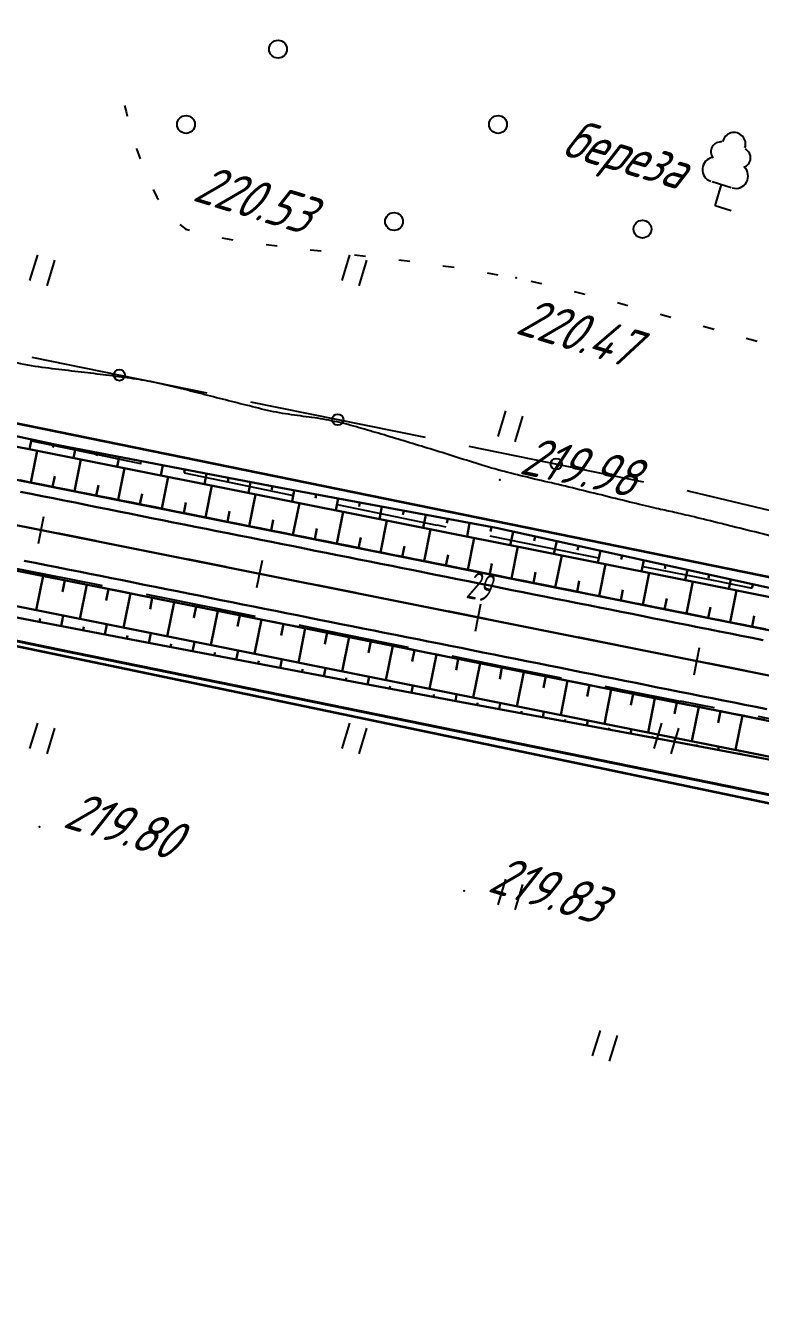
# Model space of a CAD drawing. Header units: millimetres. Extents: x -698 to 8131, y -704 to 4503.
# Drawn here: x 2015.5 to 2081.5, y 3355.9 to 3469.7 of the extents above; entities that cross this region are included whole.
import ezdxf

# ---------------------------------------------------------------- set-up
doc = ezdxf.new("R2010")
doc.units = ezdxf.units.MM
doc.linetypes.add('CONTI', pattern=[0])
doc.linetypes.add('STROT', pattern=[1.7, 0.5, -1.2])
for name, color, linetype, lineweight in [('10', 1, 'Continuous', 35), ('КОПИЯ_ОСЬ_13_ОТКОСЫ', 7, 'Continuous', 30), ('КОПИЯ_ОСЬ_ГРАНИЦЫ_ПОЛОС', 7, 'Continuous', 30), ('ОСЬ_ВЕРХ_ПОКРЫТИЯ_ГРАНИЦЫ_ПОЛОС', 7, 'Continuous', 30), ('ОСЬ_ВЕРХ_ПОКРЫТИЯ_ОСЬ', 1, 'Continuous', 30)]:
    doc.layers.add(name, color=color, linetype=linetype, lineweight=lineweight)
for name, color, linetype in [('_Ростелеком', 6, 'Continuous'), ('GOR_BDEFAULT', 212, 'CONTI'), ('NAD_MDEFAULT', 7, 'CONTI'), ('PI_OTDEFAULT', 172, 'CONTI'), ('PI_TTDEFAULT', 5, 'CONTI'), ('PLN_O', 7, 'CONTI'), ('SIT_LDEFAULT', 7, 'CONTI'), ('USLZNDEFAULT', 7, 'CONTI'), ('ZAPSKDEFAULT', 7, 'CONTI'), ('ОСЬ_ВЕРХ_ПОКРЫТИЯ_ПИКЕТЫ', 1, 'Continuous'), ('разметка', 7, 'Continuous')]:
    doc.layers.add(name, color=color, linetype=linetype)
doc.styles.add('eskd', font='isocpeui.ttf', dxfattribs={"width": 1.2})
doc.styles.get("Standard").update_dxf_attribs({"font": 'isocpeui.ttf'})
doc.styles.add('STYLE1', font='isocpeui.ttf', dxfattribs={"width": 0.9})
doc.linetypes.add('кабель_связи_проект.', pattern='A,10,-1,["/",STYLE1,S=3,R=0,X=0,Y=-1.5],-4.1', length=15.1)

# ---------------------------------------------------------------- blocks, each defined once
blk = doc.blocks.new('BL_2011')
at = {"color": 0}
for p, q in [((0, 0), (0, 2.4)), ((1.6, 0), (1.6, 2.4))]:
    blk.add_line(p, q, dxfattribs=at)
blk = doc.blocks.new('BL_2002')
at = {"color": 0}
blk.add_circle((0, 0), 0.8, dxfattribs=at)
blk = doc.blocks.new('BL_104')
at = {"color": 0}
for p, q in [((-0.9, 2), (0.9, 2)), ((0, 0), (0, 2)), ((1.5, 0), (0, 0))]:
    blk.add_line(p, q, dxfattribs=at)
for centre, radius, start, end in [((0, 5.8), 1.04, 358, 185), ((-0.94, 4.8), 0.88, 100, 235), ((0.94, 4.8), 0.88, 305, 80), ((-1, 3.1), 1.1, 115, 270), ((1, 3.1), 1.1, 270, 65)]:
    blk.add_arc(centre, radius, start, end, dxfattribs=at)

msp = doc.modelspace()

# ---------------------------------------------------------------- linework, layer by layer
at = {"layer": '10'}
for points in [[(1046.54, 3727.06), (1198.73, 3733.06), (1220.21, 3730.38), (1260.15, 3712.3), (1366.67, 3650.01), (1391.9, 3633.6), (1426.22, 3611.28), (1477.83, 3579.5), (1522.49, 3550.7), (1558.31, 3536.5), (1597.92, 3523.88), (1628.59, 3510.07), (1698.42, 3498.65), (1715.91, 3495.08), (1834.88, 3470.78), (1953.68, 3446.5), (2141.8, 3408.07), (2216.55, 3392.8)], [(2162.78, 3383.77), (2086.08, 3399.1), (2023.84, 3412.1), (1914.29, 3434.96), (1842.82, 3450.02), (1748.35, 3469.32), (1605.03, 3494.4), (1606.56, 3488.91), (1596.89, 3490.53), (1543.04, 3509.99), (1510.86, 3521.34), (1481.72, 3540.65), (1368.53, 3619.73), (1289.9, 3664.83), (1246.89, 3688.96), (1228.04, 3695.53), (1204.68, 3699.25), (843.89, 3696)]]:
    msp.add_lwpolyline(points, dxfattribs=at)
at = {"layer": '_Ростелеком', "linetype": 'кабель_связи_проект.', "lineweight": 40, "ltscale": 0.25}
msp.add_lwpolyline([(1139.32, 3707.38), (1173.44, 3705.05), (1210.37, 3699.1), (1228.09, 3695.88), (1247.2, 3689.26), (1259.61, 3683.86), (1298.75, 3664.91), (1337.61, 3641.34), (1379.14, 3613.35), (1432.54, 3577.08), (1497.38, 3534.92), (1507.86, 3528.1), (1522.68, 3520.44), (1549.01, 3508.8), (1605.06, 3494.77), (1669.26, 3483.8), (1746.71, 3469.61), (1806.75, 3457.39), (1856.92, 3447.11), (1888.77, 3440.62), (1918.48, 3434.38), (2018.59, 3413.69), (2116.88, 3393.62), (2299.36, 3355.85)], dxfattribs=at)
at = {"layer": 'GOR_BDEFAULT', "color": 212, "elevation": 220, "flags": 128}
msp.add_lwpolyline([(2140.79, 3433.66), (2140.53, 3433.44), (2140.25, 3433.19), (2139.94, 3432.93), (2139.61, 3432.64), (2139.27, 3432.35), (2138.91, 3432.04), (2138.55, 3431.72), (2138.18, 3431.41), (2137.8, 3431.09), (2137.44, 3430.78), (2137.08, 3430.47), (2136.73, 3430.17), (2136.39, 3429.89), (2136.08, 3429.63), (2135.78, 3429.39), (2135.52, 3429.17), (2135.27, 3428.97), (2135.05, 3428.8), (2134.86, 3428.65), (2134.68, 3428.51), (2134.51, 3428.39), (2134.37, 3428.28), (2134.23, 3428.19), (2134.11, 3428.11), (2134, 3428.04), (2133.9, 3427.97), (2133.8, 3427.92), (2133.7, 3427.86), (2133.61, 3427.81), (2133.52, 3427.76), (2133.43, 3427.71), (2133.33, 3427.66), (2133.24, 3427.61), (2133.14, 3427.55), (2133.04, 3427.5), (2132.94, 3427.44), (2132.84, 3427.38), (2132.73, 3427.33), (2132.63, 3427.27), (2132.52, 3427.21), (2132.41, 3427.15), (2132.3, 3427.08), (2132.18, 3427.02), (2132.07, 3426.95), (2131.95, 3426.88), (2131.82, 3426.82), (2131.7, 3426.75), (2131.58, 3426.67), (2131.45, 3426.6), (2131.32, 3426.53), (2131.19, 3426.46), (2131.05, 3426.39), (2130.92, 3426.32), (2130.78, 3426.26), (2130.64, 3426.19), (2130.5, 3426.13), (2130.35, 3426.07), (2130.21, 3426.01), (2130.06, 3425.96), (2129.91, 3425.91), (2129.76, 3425.87), (2129.61, 3425.83), (2129.46, 3425.79), (2129.3, 3425.76), (2129.15, 3425.73), (2128.99, 3425.7), (2128.83, 3425.67), (2128.67, 3425.65), (2128.5, 3425.63), (2128.33, 3425.61), (2128.17, 3425.59), (2128, 3425.57), (2127.82, 3425.55), (2127.65, 3425.53), (2127.47, 3425.51), (2127.3, 3425.49), (2127.11, 3425.47), (2126.93, 3425.45), (2126.75, 3425.43), (2126.56, 3425.41), (2126.37, 3425.39), (2126.18, 3425.37), (2125.99, 3425.35), (2125.79, 3425.33), (2125.59, 3425.3), (2125.39, 3425.28), (2125.19, 3425.26), (2124.98, 3425.23), (2124.78, 3425.21), (2124.57, 3425.19), (2124.36, 3425.16), (2124.14, 3425.14), (2123.92, 3425.12), (2123.71, 3425.09), (2123.48, 3425.07), (2123.26, 3425.04), (2123.03, 3425.02), (2122.8, 3424.99), (2122.57, 3424.97), (2122.34, 3424.94), (2122.1, 3424.91), (2121.86, 3424.89), (2121.61, 3424.86), (2121.37, 3424.83), (2121.11, 3424.8), (2120.86, 3424.77), (2120.6, 3424.74), (2120.34, 3424.71), (2120.06, 3424.67), (2119.78, 3424.63), (2119.48, 3424.58), (2119.17, 3424.53), (2118.85, 3424.47), (2118.51, 3424.41), (2118.15, 3424.34), (2117.77, 3424.25), (2117.37, 3424.16), (2116.94, 3424.06), (2116.49, 3423.94), (2116.01, 3423.82), (2115.51, 3423.68), (2114.98, 3423.53), (2114.43, 3423.37), (2113.86, 3423.2), (2113.28, 3423.03), (2112.7, 3422.86), (2112.1, 3422.68), (2111.51, 3422.5), (2110.91, 3422.33), (2110.33, 3422.16), (2109.75, 3421.99), (2109.19, 3421.84), (2108.65, 3421.69), (2108.13, 3421.56), (2107.63, 3421.43), (2107.17, 3421.33), (2106.73, 3421.24), (2106.32, 3421.16), (2105.93, 3421.1), (2105.56, 3421.04), (2105.22, 3421), (2104.89, 3420.96), (2104.57, 3420.94), (2104.27, 3420.92), (2103.98, 3420.91), (2103.7, 3420.9), (2103.42, 3420.9), (2103.15, 3420.9), (2102.89, 3420.91), (2102.62, 3420.91), (2102.35, 3420.92), (2102.08, 3420.92), (2101.81, 3420.93), (2101.54, 3420.93), (2101.27, 3420.94), (2100.99, 3420.94), (2100.71, 3420.95), (2100.44, 3420.96), (2100.16, 3420.96), (2099.88, 3420.97), (2099.59, 3420.98), (2099.31, 3420.98), (2099.02, 3420.99), (2098.73, 3421), (2098.45, 3421.01), (2098.15, 3421.02), (2097.86, 3421.03), (2097.57, 3421.04), (2097.27, 3421.05), (2096.98, 3421.06), (2096.68, 3421.07), (2096.38, 3421.09), (2096.08, 3421.1), (2095.78, 3421.12), (2095.48, 3421.14), (2095.17, 3421.17), (2094.87, 3421.2), (2094.56, 3421.23), (2094.26, 3421.26), (2093.95, 3421.3), (2093.64, 3421.34), (2093.33, 3421.39), (2093.02, 3421.44), (2092.71, 3421.49), (2092.39, 3421.55), (2092.08, 3421.61), (2091.77, 3421.67), (2091.45, 3421.74), (2091.13, 3421.8), (2090.82, 3421.87), (2090.5, 3421.94), (2090.18, 3422.02), (2089.86, 3422.09), (2089.54, 3422.16), (2089.22, 3422.24), (2088.9, 3422.32), (2088.57, 3422.39), (2088.25, 3422.47), (2087.93, 3422.55), (2087.6, 3422.63), (2087.28, 3422.71), (2086.95, 3422.79), (2086.62, 3422.87), (2086.29, 3422.95), (2085.97, 3423.03), (2085.64, 3423.11), (2085.31, 3423.19), (2084.98, 3423.27), (2084.65, 3423.35), (2084.31, 3423.44), (2083.98, 3423.52), (2083.65, 3423.6), (2083.32, 3423.68), (2082.98, 3423.77), (2082.65, 3423.85), (2082.32, 3423.93), (2081.98, 3424.02), (2081.65, 3424.1), (2081.31, 3424.18), (2080.97, 3424.27), (2080.64, 3424.35), (2080.3, 3424.43), (2079.97, 3424.52), (2079.63, 3424.6), (2079.29, 3424.68), (2078.96, 3424.77), (2078.62, 3424.85), (2078.29, 3424.93), (2077.95, 3425.02), (2077.63, 3425.1), (2077.3, 3425.18), (2076.99, 3425.26), (2076.68, 3425.33), (2076.37, 3425.41), (2076.08, 3425.48), (2075.79, 3425.55), (2075.52, 3425.62), (2075.26, 3425.68), (2075.01, 3425.74), (2074.77, 3425.79), (2074.55, 3425.84), (2074.34, 3425.89), (2074.14, 3425.94), (2073.95, 3425.98), (2073.77, 3426.02), (2073.59, 3426.06), (2073.42, 3426.1), (2073.24, 3426.13), (2073.07, 3426.17), (2072.89, 3426.21), (2072.71, 3426.25), (2072.52, 3426.29), (2072.32, 3426.33), (2072.12, 3426.38), (2071.9, 3426.43), (2071.67, 3426.49), (2071.42, 3426.54), (2071.17, 3426.6), (2070.9, 3426.67), (2070.62, 3426.74), (2070.33, 3426.81), (2070.04, 3426.88), (2069.73, 3426.95), (2069.42, 3427.03), (2069.11, 3427.11), (2068.79, 3427.18), (2068.47, 3427.26), (2068.15, 3427.34), (2067.82, 3427.42), (2067.5, 3427.5), (2067.17, 3427.59), (2066.85, 3427.67), (2066.52, 3427.75), (2066.2, 3427.82), (2065.88, 3427.9), (2065.56, 3427.98), (2065.24, 3428.06), (2064.92, 3428.14), (2064.61, 3428.22), (2064.29, 3428.29), (2063.97, 3428.37), (2063.66, 3428.44), (2063.35, 3428.52), (2063.03, 3428.59), (2062.72, 3428.67), (2062.41, 3428.74), (2062.1, 3428.81), (2061.8, 3428.88), (2061.49, 3428.95), (2061.19, 3429.02), (2060.88, 3429.09), (2060.58, 3429.17), (2060.28, 3429.24), (2059.98, 3429.31), (2059.68, 3429.38), (2059.39, 3429.45), (2059.09, 3429.53), (2058.8, 3429.6), (2058.5, 3429.68), (2058.21, 3429.76), (2057.92, 3429.84), (2057.63, 3429.92), (2057.35, 3430), (2057.06, 3430.09), (2056.78, 3430.17), (2056.49, 3430.26), (2056.21, 3430.35), (2055.93, 3430.43), (2055.65, 3430.52), (2055.37, 3430.61), (2055.09, 3430.7), (2054.82, 3430.78), (2054.54, 3430.87), (2054.27, 3430.96), (2053.99, 3431.05), (2053.72, 3431.13), (2053.45, 3431.22), (2053.18, 3431.3), (2052.91, 3431.39), (2052.64, 3431.47), (2052.37, 3431.55), (2052.11, 3431.63), (2051.84, 3431.72), (2051.57, 3431.8), (2051.31, 3431.88), (2051.05, 3431.96), (2050.78, 3432.04), (2050.52, 3432.12), (2050.26, 3432.2), (2050, 3432.27), (2049.74, 3432.35), (2049.49, 3432.43), (2049.23, 3432.51), (2048.97, 3432.58), (2048.72, 3432.66), (2048.46, 3432.74), (2048.21, 3432.81), (2047.96, 3432.89), (2047.7, 3432.97), (2047.45, 3433.04), (2047.2, 3433.12), (2046.95, 3433.19), (2046.7, 3433.26), (2046.45, 3433.34), (2046.21, 3433.41), (2045.96, 3433.48), (2045.71, 3433.55), (2045.47, 3433.62), (2045.22, 3433.69), (2044.98, 3433.76), (2044.73, 3433.83), (2044.49, 3433.9), (2044.24, 3433.96), (2043.99, 3434.02), (2043.75, 3434.08), (2043.5, 3434.14), (2043.25, 3434.19), (2043, 3434.25), (2042.75, 3434.3), (2042.5, 3434.34), (2042.25, 3434.39), (2041.99, 3434.43), (2041.74, 3434.47), (2041.48, 3434.51), (2041.23, 3434.54), (2040.97, 3434.58), (2040.71, 3434.61), (2040.45, 3434.64), (2040.19, 3434.68), (2039.92, 3434.71), (2039.66, 3434.75), (2039.39, 3434.79), (2039.13, 3434.83), (2038.86, 3434.87), (2038.59, 3434.91), (2038.33, 3434.96), (2038.06, 3435.01), (2037.79, 3435.06), (2037.52, 3435.12), (2037.24, 3435.18), (2036.97, 3435.24), (2036.7, 3435.3), (2036.43, 3435.37), (2036.16, 3435.43), (2035.89, 3435.5), (2035.62, 3435.57), (2035.34, 3435.63), (2035.07, 3435.7), (2034.8, 3435.77), (2034.53, 3435.84), (2034.27, 3435.91), (2034, 3435.98), (2033.73, 3436.04), (2033.47, 3436.11), (2033.2, 3436.18), (2032.94, 3436.25), (2032.67, 3436.31), (2032.41, 3436.38), (2032.15, 3436.45), (2031.89, 3436.52), (2031.63, 3436.58), (2031.37, 3436.65), (2031.11, 3436.71), (2030.85, 3436.78), (2030.59, 3436.85), (2030.34, 3436.91), (2030.08, 3436.98), (2029.82, 3437.05), (2029.57, 3437.11), (2029.31, 3437.17), (2029.06, 3437.24), (2028.81, 3437.3), (2028.55, 3437.36), (2028.3, 3437.42), (2028.04, 3437.48), (2027.79, 3437.54), (2027.53, 3437.6), (2027.28, 3437.65), (2027.02, 3437.7), (2026.76, 3437.76), (2026.5, 3437.8), (2026.24, 3437.85), (2025.98, 3437.89), (2025.72, 3437.94), (2025.46, 3437.98), (2025.2, 3438.02), (2024.93, 3438.06), (2024.67, 3438.09), (2024.4, 3438.13), (2024.13, 3438.17), (2023.87, 3438.2), (2023.6, 3438.23), (2023.32, 3438.27), (2023.05, 3438.3), (2022.78, 3438.33), (2022.5, 3438.37), (2022.23, 3438.4), (2021.95, 3438.43), (2021.67, 3438.47), (2021.39, 3438.5), (2021.11, 3438.54), (2020.82, 3438.57), (2020.54, 3438.6), (2020.25, 3438.64), (2019.96, 3438.67), (2019.68, 3438.7), (2019.39, 3438.74), (2019.09, 3438.77), (2018.8, 3438.81), (2018.51, 3438.84), (2018.21, 3438.88), (2017.92, 3438.91), (2017.62, 3438.95), (2017.32, 3438.99), (2017.01, 3439.03), (2016.7, 3439.08), (2016.39, 3439.12), (2016.07, 3439.18), (2015.75, 3439.23), (2015.42, 3439.3), (2015.09, 3439.36), (2014.75, 3439.44), (2014.4, 3439.52), (2014.04, 3439.61), (2013.67, 3439.7), (2013.3, 3439.81), (2012.92, 3439.92), (2012.53, 3440.04), (2012.14, 3440.17), (2011.75, 3440.29), (2011.35, 3440.42), (2010.96, 3440.55), (2010.56, 3440.69), (2010.17, 3440.82), (2009.79, 3440.94), (2009.4, 3441.07), (2009.03, 3441.19), (2008.66, 3441.3), (2008.31, 3441.4), (2007.96, 3441.5), (2007.63, 3441.59), (2007.31, 3441.66), (2007, 3441.73), (2006.7, 3441.79), (2006.41, 3441.85), (2006.13, 3441.89), (2005.86, 3441.93), (2005.59, 3441.97), (2005.33, 3442), (2005.07, 3442.03), (2004.81, 3442.05), (2004.56, 3442.07), (2004.31, 3442.09), (2004.06, 3442.11), (2003.81, 3442.13), (2003.56, 3442.14), (2003.31, 3442.16), (2003.06, 3442.18), (2002.8, 3442.2), (2002.55, 3442.22), (2002.29, 3442.23), (2002.03, 3442.25), (2001.78, 3442.27), (2001.52, 3442.29), (2001.26, 3442.31), (2000.99, 3442.33), (2000.73, 3442.34), (2000.47, 3442.36), (2000.2, 3442.38), (1999.94, 3442.4), (1999.67, 3442.42), (1999.41, 3442.44), (1999.14, 3442.46), (1998.87, 3442.48), (1998.6, 3442.5), (1998.33, 3442.52), (1998.05, 3442.54), (1997.78, 3442.56), (1997.51, 3442.58), (1997.23, 3442.6), (1996.95, 3442.62), (1996.68, 3442.64), (1996.4, 3442.66), (1996.12, 3442.68), (1995.84, 3442.7), (1995.56, 3442.72), (1995.28, 3442.75), (1995, 3442.77), (1994.71, 3442.79), (1994.43, 3442.82), (1994.15, 3442.85), (1993.87, 3442.89), (1993.59, 3442.92), (1993.32, 3442.97), (1993.04, 3443.02), (1992.77, 3443.07), (1992.49, 3443.13), (1992.23, 3443.2), (1991.96, 3443.28), (1991.7, 3443.37), (1991.44, 3443.46), (1991.18, 3443.56), (1990.93, 3443.67), (1990.68, 3443.79), (1990.43, 3443.91), (1990.19, 3444.04), (1989.95, 3444.18), (1989.71, 3444.31), (1989.48, 3444.46), (1989.25, 3444.6), (1989.02, 3444.74), (1988.8, 3444.89), (1988.58, 3445.03), (1988.36, 3445.18), (1988.15, 3445.32), (1987.94, 3445.47), (1987.73, 3445.61), (1987.53, 3445.74), (1987.33, 3445.88), (1987.13, 3446.01), (1986.94, 3446.14), (1986.74, 3446.27), (1986.55, 3446.4), (1986.37, 3446.53), (1986.18, 3446.65), (1986, 3446.77), (1985.82, 3446.89), (1985.65, 3447.01), (1985.47, 3447.13), (1985.3, 3447.25), (1985.13, 3447.36), (1984.96, 3447.47), (1984.79, 3447.59), (1984.6, 3447.71), (1984.4, 3447.84), (1984.17, 3447.97), (1983.93, 3448.11), (1983.66, 3448.27), (1983.35, 3448.43), (1983.01, 3448.62), (1982.63, 3448.82), (1982.21, 3449.03), (1981.73, 3449.27), (1981.21, 3449.53), (1980.62, 3449.82), (1979.98, 3450.13), (1979.28, 3450.46), (1978.54, 3450.81), (1977.76, 3451.18), (1976.95, 3451.56), (1976.12, 3451.95), (1975.28, 3452.34), (1974.43, 3452.73), (1973.59, 3453.13), (1972.76, 3453.51), (1971.95, 3453.89), (1971.17, 3454.25), (1970.42, 3454.6), (1969.73, 3454.92), (1969.08, 3455.23), (1968.49, 3455.5), (1967.97, 3455.75), (1967.49, 3455.98), (1967.07, 3456.19), (1966.69, 3456.37), (1966.35, 3456.54), (1966.05, 3456.69), (1965.79, 3456.82), (1965.55, 3456.94), (1965.34, 3457.05), (1965.16, 3457.15), (1964.99, 3457.24), (1964.84, 3457.32), (1964.69, 3457.4), (1964.56, 3457.48), (1964.42, 3457.55), (1964.29, 3457.62), (1964.17, 3457.69), (1964.04, 3457.76), (1963.92, 3457.83), (1963.8, 3457.9), (1963.68, 3457.97), (1963.57, 3458.03), (1963.45, 3458.09), (1963.34, 3458.16), (1963.23, 3458.22), (1963.13, 3458.28), (1963.02, 3458.33), (1962.92, 3458.39), (1962.82, 3458.45), (1962.72, 3458.5), (1962.62, 3458.56), (1962.53, 3458.61), (1962.43, 3458.66), (1962.33, 3458.71), (1962.24, 3458.76), (1962.14, 3458.81), (1962.04, 3458.86), (1961.94, 3458.9), (1961.83, 3458.95), (1961.72, 3458.99), (1961.61, 3459.03), (1961.49, 3459.07), (1961.37, 3459.11), (1961.24, 3459.15), (1961.11, 3459.19), (1960.96, 3459.22), (1960.8, 3459.26), (1960.61, 3459.31), (1960.4, 3459.36), (1960.14, 3459.42), (1959.85, 3459.49), (1959.51, 3459.58), (1959.12, 3459.68), (1958.67, 3459.8), (1958.16, 3459.94), (1957.58, 3460.1), (1956.92, 3460.29), (1956.18, 3460.5), (1955.35, 3460.74)], dxfattribs=at)
at = {"layer": 'PI_TTDEFAULT', "color": 5}
for p in [(2029.9, 3451.43, 220.53), (2059.55, 3447.07, 220.47), (2058.1, 3428.94, 219.98), (2016.79, 3397.83, 219.8), (2054.9, 3392.06, 219.83)]:
    msp.add_point(p, dxfattribs=at)
at = {"layer": 'PLN_O'}
for p, q in [((2016.11, 3439.94), (2031.79, 3436.75)), ((2035.71, 3435.95), (2051.39, 3432.76)), ((2055.31, 3431.97), (2070.99, 3428.78)), ((2074.91, 3427.98), (2075.24, 3427.91)), ((2075.24, 3427.91), (2090.47, 3424.25))]:
    msp.add_line(p, q, dxfattribs=at)
for centre in [(2023.95, 3438.34), (2043.55, 3434.35), (2063.15, 3430.37)]:
    msp.add_circle(centre, 0.5, dxfattribs=at)
at = {"layer": 'SIT_LDEFAULT', "color": 7}
for p, q in [((2024.42, 3462.53), (2024.55, 3461.99)), ((2024.55, 3461.99), (2024.66, 3461.56)), ((2025.49, 3458.68), (2025.5, 3458.63)), ((2025.5, 3458.63), (2025.83, 3457.73)), ((2026.99, 3454.98), (2027.32, 3454.29)), ((2027.32, 3454.29), (2027.45, 3454.09)), ((2029.39, 3451.84), (2029.9, 3451.43)), ((2029.9, 3451.42), (2030.23, 3451.33)), ((2033.15, 3450.65), (2034.14, 3450.49)), ((2037.11, 3450.07), (2038.1, 3449.95)), ((2041.08, 3449.59), (2042.07, 3449.48)), ((2045.05, 3449.14), (2046.04, 3449.02)), ((2049.03, 3448.67), (2050, 3448.55)), ((2052.99, 3448.14), (2053.98, 3448.01)), ((2056.94, 3447.52), (2057.92, 3447.35)), ((2060.87, 3446.77), (2061.84, 3446.55)), ((2064.76, 3445.84), (2065.73, 3445.59)), ((2068.64, 3444.84), (2068.85, 3444.79)), ((2068.85, 3444.79), (2069.59, 3444.59)), ((2072.49, 3443.8), (2073.45, 3443.54)), ((2076.35, 3442.73), (2077.31, 3442.46)), ((2080.2, 3441.66), (2081.17, 3441.4)), ((2020.01, 3431.6), (2016.09, 3432.42)), ((2024.73, 3430.61), (2020.01, 3431.6)), ((2025.88, 3430.37), (2024.73, 3430.61)), ((2033.98, 3428.68), (2029.8, 3429.55)), ((2038.6, 3427.73), (2033.98, 3428.68)), ((2039.59, 3427.52), (2038.6, 3427.73)), ((2047.86, 3425.81), (2043.51, 3426.71)), ((2052.48, 3424.86), (2047.86, 3425.81)), ((2053.29, 3424.7), (2052.48, 3424.87)), ((2061.91, 3422.94), (2057.22, 3423.89)), ((2066.98, 3421.93), (2061.91, 3422.94)), ((2067.02, 3421.92), (2066.98, 3421.93)), ((2012.6, 3421.39), (2017.32, 3420.49)), ((2072.22, 3420.9), (2070.94, 3421.15)), ((2077.55, 3419.84), (2072.22, 3420.89)), ((2017.32, 3420.48), (2022.18, 3419.53)), ((2022.18, 3419.53), (2022.42, 3419.48)), ((2080.76, 3419.2), (2077.55, 3419.85)), ((2026.35, 3418.69), (2027.1, 3418.54)), ((2027.1, 3418.54), (2032.17, 3417.52)), ((2032.17, 3417.52), (2036.14, 3416.72)), ((2040.06, 3415.93), (2042.64, 3415.41)), ((2042.64, 3415.4), (2047.93, 3414.33)), ((2047.93, 3414.33), (2049.86, 3413.94)), ((2053.78, 3413.15), (2058.44, 3412.21)), ((2058.44, 3412.21), (2063.59, 3411.19)), ((2067.52, 3410.43), (2068.96, 3410.15)), ((2068.96, 3410.14), (2074.26, 3409.09)), ((2074.26, 3409.11), (2077.33, 3408.51)), ((2081.26, 3407.73), (2084.74, 3407.03))]:
    msp.add_line(p, q, dxfattribs=at)
at = {"layer": 'КОПИЯ_ОСЬ_13_ОТКОСЫ'}
for points in [[(1645.77, 3502.67), (2240.93, 3383.77)], [(1665.22, 3501.56), (1684.81, 3497.51), (1704.45, 3493.73), (1724.11, 3490.03), (1763.37, 3482.36), (1773.19, 3480.48), (1783.01, 3478.58), (1792.82, 3476.64), (1802.63, 3474.74), (1822.27, 3470.96), (1841.9, 3467.11), (1900.69, 3455.14), (1920.32, 3451.31), (1959.61, 3443.77), (1979.27, 3440.11), (1998.89, 3436.23), (2018.46, 3432.07), (2038.1, 3428.29), (2057.76, 3424.63), (2096.84, 3416.06), (2116.42, 3411.98), (2136.01, 3407.98), (2155.67, 3404.27)], [(1665.16, 3501.23), (1684.76, 3497.23), (1704.37, 3493.34), (1782.9, 3478.05), (1841.75, 3466.38), (1900.57, 3454.52), (1920.2, 3450.71), (1939.83, 3446.87), (2077.13, 3419.47), (2096.73, 3415.53), (2116.32, 3411.47), (2135.93, 3407.55), (2155.59, 3403.88)], [(1665.16, 3501.23), (1684.76, 3497.23), (1704.37, 3493.34), (1782.9, 3478.05), (1841.75, 3466.38), (1900.57, 3454.52), (1920.2, 3450.71), (1939.83, 3446.87), (2077.13, 3419.47), (2096.73, 3415.53), (2116.32, 3411.47), (2135.93, 3407.55), (2155.59, 3403.88)], [(1633.9, 3496.89), (2231.89, 3377.42)], [(1662.44, 3487.62), (1682.08, 3483.86), (1701.71, 3479.99), (1780.14, 3464.25), (1917.46, 3436.98), (1937.09, 3433.12), (2074.37, 3405.67), (2093.99, 3401.79), (2103.81, 3399.91), (2113.63, 3398.01), (2133.26, 3394.18), (2152.91, 3390.47)], [(1897.77, 3440.49), (1917.29, 3436.13), (1927.11, 3434.22), (1936.92, 3432.28), (1956.54, 3428.4), (1995.75, 3420.49), (2015.34, 3416.48), (2025.16, 3414.58), (2044.81, 3410.84), (2054.64, 3409), (2074.31, 3405.36), (2084.13, 3403.5), (2093.95, 3401.61), (2113.59, 3397.81), (2133.21, 3393.92), (2152.87, 3390.26)], [(2016.08, 3432.57), (2015.89, 3431.69)], [(2018.04, 3432.16), (2017.98, 3431.86)], [(2016, 3428.71), (2016.57, 3431.56)], [(2020, 3431.77), (2019.83, 3430.91)], [(2019.92, 3427.92), (2020.49, 3430.78)], [(2021.97, 3431.39), (2021.91, 3431.11)], [(2023.93, 3431.02), (2023.76, 3430.12)], [(2023.84, 3427.14), (2024.41, 3429.99)], [(2025.89, 3430.64), (2025.84, 3430.34)], [(2027.86, 3430.26), (2027.68, 3429.34)], [(2029.82, 3429.88), (2029.76, 3429.58)], [(2017.96, 3428.31), (2018.15, 3429.27)], [(2021.88, 3427.53), (2022.07, 3428.48)], [(2027.77, 3426.36), (2028.34, 3429.21)], [(2031.78, 3429.51), (2031.6, 3428.56)], [(2033.75, 3429.13), (2033.69, 3428.81)], [(2035.71, 3428.75), (2035.53, 3427.78)], [(2025.8, 3426.75), (2025.99, 3427.7)], [(2031.69, 3425.57), (2032.26, 3428.43)], [(2035.61, 3424.79), (2036.18, 3427.64)], [(2037.68, 3428.37), (2037.61, 3428.05)], [(2039.64, 3428), (2039.45, 3426.99)], [(2041.61, 3427.64), (2041.55, 3427.3)], [(2029.73, 3425.96), (2029.92, 3426.92)], [(2039.53, 3424), (2040.1, 3426.86)], [(2043.58, 3427.27), (2043.38, 3426.21)], [(2045.54, 3426.9), (2045.48, 3426.55)], [(2047.51, 3426.54), (2047.3, 3425.43)], [(2033.65, 3425.18), (2033.84, 3426.13)], [(2037.57, 3424.4), (2037.76, 3425.35)], [(2043.46, 3423.22), (2044.03, 3426.08)], [(2047.38, 3422.44), (2047.95, 3425.3)], [(2049.47, 3426.17), (2049.4, 3425.8)], [(2051.44, 3425.81), (2051.22, 3424.64)], [(2053.41, 3425.44), (2053.33, 3425.05)], [(2055.37, 3425.07), (2055.15, 3423.86)], [(2041.49, 3423.61), (2041.68, 3424.57)], [(2051.3, 3421.65), (2051.87, 3424.51)], [(2057.34, 3424.71), (2057.26, 3424.3)], [(2059.29, 3424.29), (2059.03, 3423.08)], [(2045.42, 3422.83), (2045.61, 3423.78)], [(2049.34, 3422.05), (2049.53, 3423)], [(2055.22, 3420.87), (2055.79, 3423.73)], [(2059.15, 3420.09), (2059.72, 3422.95)], [(2061.25, 3423.86), (2061.16, 3423.46)], [(2063.2, 3423.44), (2062.95, 3422.3)], [(2065.16, 3423.01), (2065.07, 3422.63)], [(2053.26, 3421.26), (2053.45, 3422.22)], [(2063.07, 3419.3), (2063.64, 3422.16)], [(2067.11, 3422.58), (2066.88, 3421.52)], [(2069.06, 3422.15), (2068.99, 3421.8)], [(2071.02, 3421.72), (2070.8, 3420.74)], [(2057.18, 3420.48), (2057.37, 3421.43)], [(2061.11, 3419.7), (2061.3, 3420.65)], [(2066.99, 3418.52), (2067.56, 3421.38)], [(2070.91, 3417.74), (2071.49, 3420.6)], [(2072.97, 3421.29), (2072.9, 3420.97)], [(2074.92, 3420.87), (2074.72, 3419.95)], [(2017.1, 3420.33), (2016.48, 3417.25)], [(2019.06, 3419.94), (2018.85, 3418.91)], [(2021.02, 3419.55), (2020.4, 3416.46)], [(2065.03, 3418.91), (2065.22, 3419.87)], [(2074.84, 3416.95), (2075.41, 3419.82)], [(2076.88, 3420.44), (2076.81, 3420.13)], [(2078.83, 3420.01), (2078.65, 3419.17)], [(2080.78, 3419.58), (2080.72, 3419.3)], [(2022.98, 3419.16), (2022.78, 3418.13)], [(2024.94, 3418.77), (2024.33, 3415.68)], [(2026.9, 3418.37), (2026.7, 3417.34)], [(2068.95, 3418.13), (2069.14, 3419.08)], [(2072.87, 3417.34), (2073.07, 3418.3)], [(2078.76, 3416.17), (2079.33, 3419.03)], [(2028.87, 3417.98), (2028.25, 3414.89)], [(2030.83, 3417.59), (2030.62, 3416.56)], [(2032.79, 3417.2), (2032.17, 3414.11)], [(2076.8, 3416.56), (2076.99, 3417.52)], [(2016.77, 3416.2), (2016.83, 3416.52)], [(2018.73, 3415.82), (2018.91, 3416.76)], [(2022.66, 3415.06), (2022.83, 3415.98)], [(2034.75, 3416.81), (2034.54, 3415.78)], [(2036.71, 3416.41), (2036.09, 3413.33)], [(2038.67, 3416.02), (2038.47, 3414.99)], [(2080.72, 3415.78), (2080.91, 3416.73)], [(2020.69, 3415.44), (2020.75, 3415.75)], [(2024.62, 3414.68), (2024.68, 3414.99)], [(2026.58, 3414.3), (2026.76, 3415.19)], [(2040.63, 3415.63), (2040.02, 3412.54)], [(2042.59, 3415.24), (2042.39, 3414.21)], [(2044.56, 3414.85), (2043.94, 3411.76)], [(2028.55, 3413.93), (2028.61, 3414.22)], [(2030.51, 3413.55), (2030.68, 3414.41)], [(2046.52, 3414.46), (2046.31, 3413.43)], [(2048.48, 3414.06), (2047.86, 3410.97)], [(2050.44, 3413.67), (2050.23, 3412.64)], [(2032.48, 3413.18), (2032.53, 3413.47)], [(2034.44, 3412.81), (2034.6, 3413.63)], [(2036.41, 3412.43), (2036.46, 3412.71)], [(2038.37, 3412.06), (2038.52, 3412.84)], [(2052.4, 3413.28), (2051.78, 3410.19)], [(2054.36, 3412.89), (2054.16, 3411.86)], [(2040.34, 3411.68), (2040.39, 3411.95)], [(2042.3, 3411.31), (2042.44, 3412.06)], [(2056.32, 3412.5), (2055.71, 3409.41)], [(2058.28, 3412.1), (2058.08, 3411.07)], [(2060.25, 3411.71), (2059.63, 3408.62)], [(2044.27, 3410.94), (2044.31, 3411.19)], [(2046.23, 3410.57), (2046.37, 3411.27)], [(2048.2, 3410.2), (2048.24, 3410.44)], [(2050.16, 3409.83), (2050.29, 3410.49)], [(2062.21, 3411.32), (2062, 3410.29)], [(2064.17, 3410.93), (2063.55, 3407.84)], [(2066.13, 3410.54), (2065.92, 3409.51)], [(2052.13, 3409.47), (2052.17, 3409.69)], [(2054.1, 3409.1), (2054.21, 3409.7)], [(2068.09, 3410.15), (2067.47, 3407.05)], [(2070.05, 3409.75), (2069.85, 3408.72)], [(2072.01, 3409.36), (2071.4, 3406.27)], [(2056.06, 3408.74), (2056.1, 3408.94)], [(2058.03, 3408.37), (2058.13, 3408.92)], [(2060, 3408.01), (2060.03, 3408.19)], [(2061.96, 3407.65), (2062.05, 3408.14)], [(2073.97, 3408.97), (2073.77, 3407.94)], [(2075.94, 3408.58), (2075.32, 3405.49)], [(2077.9, 3408.19), (2077.69, 3407.16)], [(2063.93, 3407.28), (2063.96, 3407.45)], [(2065.9, 3406.92), (2065.98, 3407.35)], [(2079.86, 3407.79), (2079.24, 3404.71)], [(2067.86, 3406.55), (2067.89, 3406.7)], [(2069.83, 3406.19), (2069.9, 3406.57)], [(2071.8, 3405.83), (2071.82, 3405.95)], [(2073.76, 3405.46), (2073.82, 3405.78)], [(2075.73, 3405.09), (2075.75, 3405.2)], [(2077.69, 3404.72), (2077.75, 3405)], [(2079.66, 3404.35), (2079.68, 3404.44)]]:
    msp.add_lwpolyline(points, dxfattribs=at)
at = {"layer": 'КОПИЯ_ОСЬ_ГРАНИЦЫ_ПОЛОС'}
for points in [[(2015.27, 3428.85), (2016.25, 3428.66), (2017.23, 3428.46), (2018.21, 3428.27), (2019.19, 3428.07), (2020.17, 3427.88), (2021.15, 3427.68), (2022.13, 3427.48), (2023.11, 3427.29), (2024.09, 3427.09), (2025.07, 3426.9), (2026.05, 3426.7), (2027.03, 3426.51), (2028.01, 3426.31), (2028.99, 3426.11), (2029.97, 3425.92), (2030.95, 3425.72), (2031.93, 3425.53), (2032.91, 3425.33), (2033.89, 3425.13), (2034.87, 3424.94), (2035.85, 3424.74), (2036.83, 3424.55), (2037.81, 3424.35), (2038.79, 3424.16), (2039.77, 3423.96), (2040.75, 3423.76), (2041.73, 3423.57), (2042.71, 3423.37), (2043.69, 3423.18), (2044.67, 3422.98), (2045.65, 3422.79), (2046.63, 3422.59), (2047.61, 3422.39), (2048.59, 3422.2), (2049.57, 3422), (2050.55, 3421.81), (2051.53, 3421.61), (2052.51, 3421.41), (2053.49, 3421.22), (2054.47, 3421.02), (2055.45, 3420.83), (2056.43, 3420.63), (2057.41, 3420.44), (2058.39, 3420.24), (2059.37, 3420.04), (2060.35, 3419.85), (2061.33, 3419.65), (2062.31, 3419.46), (2063.29, 3419.26), (2064.27, 3419.07), (2065.25, 3418.87), (2066.23, 3418.67), (2067.21, 3418.48), (2068.19, 3418.28), (2069.17, 3418.09), (2070.15, 3417.89), (2071.13, 3417.69), (2072.11, 3417.5), (2073.09, 3417.3), (2074.07, 3417.11), (2075.05, 3416.91), (2076.03, 3416.72), (2077.01, 3416.52), (2077.99, 3416.32), (2078.97, 3416.13), (2079.95, 3415.93), (2080.93, 3415.74), (2081.91, 3415.54)], [(2015.21, 3420.71), (2016.19, 3420.51), (2017.17, 3420.32), (2018.15, 3420.12), (2019.13, 3419.92), (2020.11, 3419.73), (2021.09, 3419.53), (2022.07, 3419.34), (2023.05, 3419.14), (2024.03, 3418.95), (2025.01, 3418.75), (2025.99, 3418.55), (2026.97, 3418.36), (2027.95, 3418.16), (2028.93, 3417.97), (2029.91, 3417.77), (2030.89, 3417.58), (2031.87, 3417.38), (2032.85, 3417.18), (2033.83, 3416.99), (2034.81, 3416.79), (2035.79, 3416.6), (2036.77, 3416.4), (2037.75, 3416.2), (2038.73, 3416.01), (2039.71, 3415.81), (2040.69, 3415.62), (2041.67, 3415.42), (2042.65, 3415.23), (2043.63, 3415.03), (2044.61, 3414.83), (2045.59, 3414.64), (2046.57, 3414.44), (2047.55, 3414.25), (2048.53, 3414.05), (2049.51, 3413.86), (2050.49, 3413.66), (2051.47, 3413.46), (2052.45, 3413.27), (2053.43, 3413.07), (2054.41, 3412.88), (2055.39, 3412.68), (2056.37, 3412.49), (2057.35, 3412.29), (2058.33, 3412.09), (2059.31, 3411.9), (2060.29, 3411.7), (2061.27, 3411.51), (2062.25, 3411.31), (2063.23, 3411.11), (2064.21, 3410.92), (2065.19, 3410.72), (2066.17, 3410.53), (2067.15, 3410.33), (2068.13, 3410.14), (2069.11, 3409.94), (2070.09, 3409.74), (2071.07, 3409.55), (2072.05, 3409.35), (2073.03, 3409.16), (2074.01, 3408.96), (2074.99, 3408.77), (2075.97, 3408.57), (2076.95, 3408.37), (2077.93, 3408.18), (2078.91, 3407.98), (2079.89, 3407.79), (2080.87, 3407.59), (2081.85, 3407.4)]]:
    msp.add_lwpolyline(points, dxfattribs=at)
at = {"layer": 'ОСЬ_ВЕРХ_ПОКРЫТИЯ_ГРАНИЦЫ_ПОЛОС', "linetype": 'Continuous'}
for points in [[(2015.01, 3428.91), (2015.99, 3428.71), (2016.96, 3428.52), (2017.94, 3428.32), (2018.92, 3428.12), (2019.9, 3427.93), (2020.88, 3427.73), (2021.86, 3427.54), (2022.84, 3427.34), (2023.82, 3427.15), (2024.8, 3426.95), (2025.78, 3426.75), (2026.76, 3426.56), (2027.74, 3426.36), (2028.72, 3426.17), (2029.7, 3425.97), (2030.68, 3425.78), (2031.66, 3425.58), (2032.64, 3425.38), (2033.61, 3425.19), (2034.59, 3424.99), (2035.57, 3424.8), (2036.55, 3424.6), (2037.53, 3424.41), (2038.51, 3424.21), (2039.49, 3424.02), (2040.47, 3423.82), (2041.45, 3423.62), (2042.43, 3423.43), (2043.41, 3423.23), (2044.39, 3423.04), (2045.37, 3422.84), (2046.35, 3422.65), (2047.33, 3422.45), (2048.31, 3422.25), (2049.29, 3422.06), (2050.26, 3421.86), (2051.24, 3421.67), (2052.22, 3421.47), (2053.2, 3421.28), (2054.18, 3421.08), (2055.16, 3420.88), (2056.14, 3420.69), (2057.12, 3420.49), (2058.1, 3420.3), (2059.08, 3420.1), (2060.06, 3419.91), (2061.04, 3419.71), (2062.02, 3419.52), (2063, 3419.32), (2063.98, 3419.12), (2064.96, 3418.93), (2065.94, 3418.73), (2066.92, 3418.54), (2067.89, 3418.34), (2068.87, 3418.15), (2069.85, 3417.95), (2070.83, 3417.75), (2071.81, 3417.56), (2072.79, 3417.36), (2073.77, 3417.17), (2074.75, 3416.97), (2075.73, 3416.78), (2076.71, 3416.58), (2077.69, 3416.38), (2078.67, 3416.19), (2079.65, 3415.99), (2080.63, 3415.8), (2081.61, 3415.6)], [(2081.72, 3414.56), (2080.74, 3414.76), (2079.76, 3414.95), (2078.78, 3415.15), (2077.8, 3415.34), (2076.82, 3415.54), (2075.84, 3415.74), (2074.86, 3415.93), (2073.88, 3416.13), (2072.9, 3416.32), (2071.92, 3416.52), (2070.94, 3416.71), (2069.96, 3416.91), (2068.98, 3417.11), (2068, 3417.3), (2067.02, 3417.5), (2066.04, 3417.69), (2065.06, 3417.89), (2064.08, 3418.08), (2063.09, 3418.28), (2062.11, 3418.48), (2061.13, 3418.67), (2060.15, 3418.87), (2059.17, 3419.06), (2058.19, 3419.26), (2057.21, 3419.46), (2056.23, 3419.65), (2055.25, 3419.85), (2054.27, 3420.04), (2053.29, 3420.24), (2052.31, 3420.43), (2051.33, 3420.63), (2050.35, 3420.83), (2049.37, 3421.02), (2048.39, 3421.22), (2047.41, 3421.41), (2046.43, 3421.61), (2045.45, 3421.8), (2044.47, 3422), (2043.49, 3422.2), (2042.51, 3422.39), (2041.53, 3422.59), (2040.55, 3422.78), (2039.57, 3422.98), (2038.59, 3423.18), (2037.61, 3423.37), (2036.63, 3423.57), (2035.65, 3423.76), (2034.67, 3423.96), (2033.69, 3424.15), (2032.71, 3424.35), (2031.73, 3424.55), (2030.75, 3424.74), (2029.77, 3424.94), (2028.79, 3425.13), (2027.81, 3425.33), (2026.83, 3425.52), (2025.85, 3425.72), (2024.87, 3425.92), (2023.89, 3426.11), (2022.91, 3426.31), (2021.93, 3426.5), (2020.95, 3426.7), (2019.97, 3426.9), (2018.99, 3427.09), (2018.01, 3427.29), (2017.03, 3427.48), (2016.05, 3427.68), (2015.07, 3427.87)]]:
    msp.add_lwpolyline(points, dxfattribs=at)
at = {"layer": 'ОСЬ_ВЕРХ_ПОКРЫТИЯ_ГРАНИЦЫ_ПОЛОС', "linetype": 'Continuous', "lineweight": 30}
for points in [[(2082.05, 3408.38), (2081.07, 3408.57), (2080.09, 3408.77), (2079.11, 3408.96), (2078.13, 3409.16), (2077.15, 3409.35), (2076.17, 3409.55), (2075.19, 3409.75), (2074.21, 3409.94), (2073.23, 3410.14), (2072.25, 3410.33), (2071.27, 3410.53), (2070.29, 3410.73), (2069.31, 3410.92), (2068.33, 3411.12), (2067.35, 3411.31), (2066.37, 3411.51), (2065.39, 3411.7), (2064.41, 3411.9), (2063.43, 3412.1), (2062.45, 3412.29), (2061.47, 3412.49), (2060.49, 3412.68), (2059.51, 3412.88), (2058.53, 3413.07), (2057.55, 3413.27), (2056.57, 3413.47), (2055.59, 3413.66), (2054.61, 3413.86), (2053.63, 3414.05), (2052.65, 3414.25), (2051.67, 3414.44), (2050.69, 3414.64), (2049.71, 3414.84), (2048.73, 3415.03), (2047.75, 3415.23), (2046.77, 3415.42), (2045.79, 3415.62), (2044.81, 3415.82), (2043.83, 3416.01), (2042.85, 3416.21), (2041.87, 3416.4), (2040.89, 3416.6), (2039.91, 3416.79), (2038.93, 3416.99), (2037.95, 3417.19), (2036.97, 3417.38), (2035.99, 3417.58), (2035.01, 3417.77), (2034.03, 3417.97), (2033.05, 3418.16), (2032.07, 3418.36), (2031.09, 3418.56), (2030.11, 3418.75), (2029.13, 3418.95), (2028.15, 3419.14), (2027.17, 3419.34), (2026.19, 3419.53), (2025.21, 3419.73), (2024.23, 3419.93), (2023.25, 3420.12), (2022.27, 3420.32), (2021.29, 3420.51), (2020.31, 3420.71), (2019.33, 3420.91), (2018.35, 3421.1), (2017.37, 3421.3), (2016.39, 3421.49), (2015.41, 3421.69)], [(2081.85, 3407.4), (2080.87, 3407.59), (2079.89, 3407.79), (2078.91, 3407.98), (2077.93, 3408.18), (2076.95, 3408.37), (2075.97, 3408.57), (2074.99, 3408.77), (2074.01, 3408.96), (2073.03, 3409.16), (2072.05, 3409.35), (2071.07, 3409.55), (2070.09, 3409.74), (2069.11, 3409.94), (2068.13, 3410.14), (2067.15, 3410.33), (2066.17, 3410.53), (2065.19, 3410.72), (2064.21, 3410.92), (2063.23, 3411.11), (2062.25, 3411.31), (2061.27, 3411.51), (2060.29, 3411.7), (2059.31, 3411.9), (2058.33, 3412.09), (2057.35, 3412.29), (2056.37, 3412.49), (2055.39, 3412.68), (2054.41, 3412.88), (2053.43, 3413.07), (2052.45, 3413.27), (2051.47, 3413.46), (2050.49, 3413.66), (2049.51, 3413.86), (2048.53, 3414.05), (2047.55, 3414.25), (2046.57, 3414.44), (2045.59, 3414.64), (2044.61, 3414.83), (2043.63, 3415.03), (2042.65, 3415.23), (2041.67, 3415.42), (2040.69, 3415.62), (2039.71, 3415.81), (2038.73, 3416.01), (2037.75, 3416.2), (2036.77, 3416.4), (2035.79, 3416.6), (2034.81, 3416.79), (2033.83, 3416.99), (2032.85, 3417.18), (2031.87, 3417.38), (2030.89, 3417.58), (2029.91, 3417.77), (2028.93, 3417.97), (2027.95, 3418.16), (2026.97, 3418.36), (2025.99, 3418.55), (2025.01, 3418.75), (2024.03, 3418.95), (2023.05, 3419.14), (2022.07, 3419.34), (2021.09, 3419.53), (2020.11, 3419.73), (2019.13, 3419.92), (2018.15, 3420.12), (2017.17, 3420.32), (2016.19, 3420.51), (2015.21, 3420.71)]]:
    msp.add_lwpolyline(points, dxfattribs=at)
at = {"layer": 'ОСЬ_ВЕРХ_ПОКРЫТИЯ_ОСЬ'}
msp.add_lwpolyline([(1644.98, 3498.75), (2232.56, 3381.37)], dxfattribs=at)
at = {"layer": 'ОСЬ_ВЕРХ_ПОКРЫТИЯ_ПИКЕТЫ'}
for p, q in [((2016.69, 3423.22), (2017.18, 3425.67)), ((2036.3, 3419.3), (2036.79, 3421.75)), ((2055.91, 3415.38), (2056.4, 3417.83)), ((2055.91, 3415.38), (2056.4, 3417.83)), ((2075.53, 3411.46), (2076.02, 3413.91))]:
    msp.add_line(p, q, dxfattribs=at)
at = {"layer": 'разметка', "linetype": 'STROT', "lineweight": 30, "ltscale": 7}
msp.add_lwpolyline([(466.86, 3921.65), (466.86, 3921.65, 0.010848), (512.36, 3874.57, 0.026039), (590.28, 3805.55, 0.004471), (613.92, 3787.09, 0.012597), (642.43, 3765.7, 0.122053), (777.24, 3714.2, 0.036279), (867.13, 3712.22), (1097.51, 3718.68, -0.037498), (1187.39, 3716.7, -0.079736), (1278.74, 3690.32, -0.037499), (1355.84, 3644.07), (1454.92, 3577.7, 0.037498), (1532.02, 3531.45, 0.023279), (1557.8, 3520.74, 0.037464), (1644.98, 3498.75), (2134.5, 3400.96), (2134.5, 3400.96)], format="xyb", dxfattribs=at)

# ---------------------------------------------------------------- block references
at = {"layer": 'USLZNDEFAULT', "color": 7, "rotation": 342.9999999999999}
msp.add_blockref('BL_104', (2077.41, 3453.52), dxfattribs=at)
at = {"layer": 'ZAPSKDEFAULT', "color": 7, "rotation": 342.9999999999999}
for name, p in [('BL_2002', (2038.19, 3467.58)), ('BL_2002', (2029.93, 3460.83)), ('BL_2002', (2057.93, 3460.83)), ('BL_2002', (2048.6, 3452.12)), ('BL_2002', (2070.89, 3451.44)), ('BL_2011', (2015.93, 3446.83)), ('BL_2011', (2043.93, 3446.83)), ('BL_2011', (2057.93, 3432.83)), ('BL_2011', (2015.93, 3404.83)), ('BL_2011', (2043.93, 3404.83)), ('BL_2011', (2071.93, 3404.83)), ('BL_2011', (2057.93, 3390.83)), ('BL_2011', (2066.41, 3377.26))]:
    msp.add_blockref(name, p, dxfattribs=at)

# ---------------------------------------------------------------- texts
at = {"layer": 'NAD_MDEFAULT', "color": 7, "style": 'eskd', "oblique": 10, "width": 0.8}
msp.add_text(' береза', height=3.5, rotation=343.451, dxfattribs=at).set_placement((2061.78, 3458.64))
at = {"layer": 'PI_OTDEFAULT', "color": 172, "style": 'eskd', "oblique": 10, "width": 0.8}
for s, rotation, p in [('220.53', 343, (2030.41, 3454.04)), ('220.47', 343, (2059.39, 3442.12)), ('219.98', 348, (2059.75, 3429.52)), ('219.80', 343, (2018.78, 3397.83)), ('219.83', 343, (2056.9, 3392.06))]:
    msp.add_text(s, height=3.5, rotation=rotation, dxfattribs=at).set_placement(p)
at = {"layer": 'ОСЬ_ВЕРХ_ПОКРЫТИЯ_ПИКЕТЫ', "width": 0.6}
msp.add_text('29', height=2.5, rotation=348.703, dxfattribs=at).set_placement((2054.98, 3418.37))

doc.saveas('drawing.dxf')
